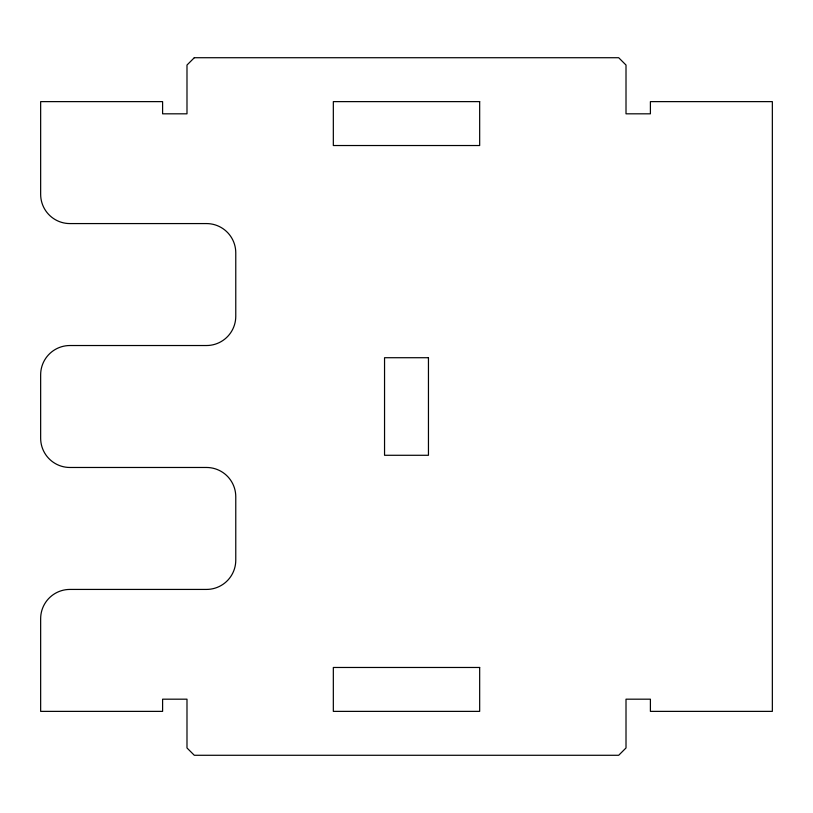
<?xml version="1.0" encoding="UTF-8"?>
<svg xmlns="http://www.w3.org/2000/svg" width="813" height="813" viewBox="0 0 813 813"><rect width="100%" height="100%" fill="white"/><g stroke="black" fill="none" stroke-linecap="round" stroke-linejoin="round"><path stroke-width="1.22" d="M194.307 57.723L186.99 65.04L186.99 113.82L162.6 113.82L162.6 101.625L40.65 101.625L40.65 194.307A29.268 29.268 0 0 0 69.918 223.575L206.502 223.575A29.268 29.268 0 0 1 235.77 252.843L235.77 316.257A29.268 29.268 0 0 1 206.502 345.525L69.918 345.525A29.268 29.268 0 0 0 40.65 374.793L40.65 438.207A29.268 29.268 0 0 0 69.918 467.475L206.502 467.475A29.268 29.268 0 0 1 235.77 496.743L235.77 560.157A29.268 29.268 0 0 1 206.502 589.425L69.918 589.425A29.268 29.268 0 0 0 40.65 618.693L40.65 711.375L162.6 711.375L162.6 699.18L186.99 699.18L186.99 747.96L194.307 755.277L618.693 755.277L626.01 747.96L626.01 699.18L650.4 699.18L650.4 711.375L772.35 711.375L772.35 101.625L650.4 101.625L650.4 113.82L626.01 113.82L626.01 65.04L618.693 57.723L194.307 57.723M479.67 101.625L333.33 101.625L333.33 145.527L479.67 145.527L479.67 101.625M428.451 357.72L384.549 357.72L384.549 455.28L428.451 455.28L428.451 357.72M479.67 667.473L333.33 667.473L333.33 711.375L479.67 711.375L479.67 667.473"/></g></svg>
